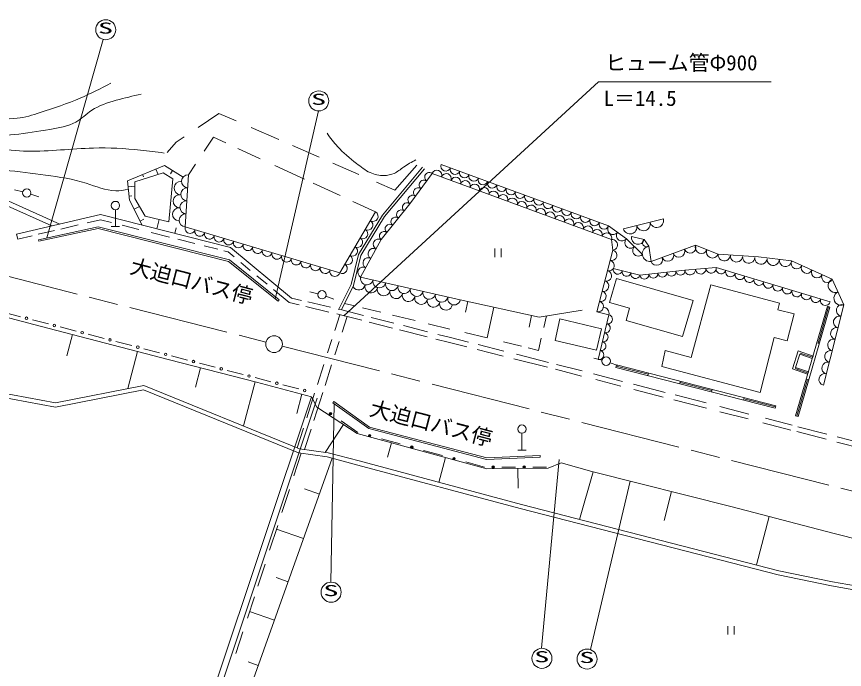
# Model space of a CAD drawing. Units: millimetres, scale not verified. Extents: x 40000 to 680000, y 20000 to 380000.
# Drawn here: x 334062 to 433152, y 259908 to 338086 of the extents above; entities that cross this region are included whole.
import ezdxf
from ezdxf.enums import TextEntityAlignment as Align

# ---------------------------------------------------------------- set-up
doc = ezdxf.new("R2010")
doc.units = ezdxf.units.MM
doc.header["$LTSCALE"] = 1000
doc.linetypes.add('CHAIN', pattern=[18.5, 12, -1.5, 3.5, -1.5])
for name, color, linetype, lineweight in [('M-BGD', 7, 'Continuous', 13), ('M-BMK', 2, 'CHAIN', 13), ('M-BMK-SRVR', 3, 'Continuous', 13), ('M-STR-HTXT', 7, 'Continuous', 13), ('M-STR-STR3', 7, 'Continuous', 13), ('M-STR-STRC', 7, 'Continuous', 13), ('M-TTL-TXT', 7, 'Continuous', 13)]:
    doc.layers.add(name, color=color, linetype=linetype, lineweight=lineweight)
doc.styles.add('ＭＳ ゴシック', font='')
doc.styles.get('ＭＳ ゴシック').set_extended_font_data('MS Gothic')

msp = doc.modelspace()

# ---------------------------------------------------------------- linework, layer by layer
at = {"layer": 'M-BGD'}
for p, q in [((358289, 326486), (355779, 324806)), ((360362, 325580), (358289, 326486)), ((365467, 323349), (362129, 324808)), ((353171, 323061), (352093, 321791)), ((354115, 323693), (353171, 323061)), ((356515, 321967), (357631, 323650)), ((357631, 323650), (359094, 322974)), ((360551, 322301), (363215, 321069)), ((370264, 321253), (367098, 322636)), ((351749, 320240), (347340, 318409)), ((354003, 318871), (351749, 320240)), ((354642, 319140), (355482, 320407)), ((364959, 320263), (368523, 318616)), ((375012, 319179), (371918, 320531)), ((381954, 320290), (379337, 317289)), ((404931, 313013), (384882, 320389)), ((351607, 319354), (348207, 318282)), ((349253, 318891), (349143, 319157)), ((350993, 319160), (350721, 319813)), ((352782, 318673), (351607, 319354)), ((352481, 319261), (352718, 319651)), ((354262, 312890), (354642, 319140)), ((377851, 314306), (382645, 320045)), ((378096, 314131), (382875, 319852)), ((381137, 315668), (383805, 319299)), ((383805, 319299), (405255, 311371)), ((347340, 318409), (347587, 316110)), ((348207, 318282), (348207, 316283)), ((352287, 313501), (352782, 318673)), ((369564, 318135), (372791, 316643)), ((379337, 317289), (377138, 318250)), ((334803, 317078), (333833, 317328)), ((348207, 317762), (347419, 317677)), ((332780, 316156), (339258, 313238)), ((335763, 316808), (336713, 316518)), ((347860, 316615), (347537, 316580)), ((347587, 316110), (349102, 313115)), ((348207, 316283), (349464, 314181)), ((332582, 315587), (338297, 313013)), ((348775, 315333), (348142, 315013)), ((374294, 315949), (377031, 314684)), ((377692, 311371), (381137, 315668)), ((344110, 314376), (334067, 312020)), ((359670, 310444), (344110, 314376)), ((345891, 314960), (345891, 312960)), ((349464, 314181), (352287, 313501)), ((377031, 314684), (372738, 307402)), ((374994, 309609), (377851, 314306)), ((375274, 309493), (378096, 314131)), ((341446, 313135), (339346, 312642)), ((344105, 313759), (342522, 313388)), ((345417, 313427), (344105, 313759)), ((349289, 313811), (348860, 313594)), ((351111, 313784), (350832, 312678)), ((406707, 312679), (411482, 313848)), ((338583, 312463), (336650, 312010)), ((336671, 311368), (343814, 312902)), ((336713, 311172), (343810, 312697)), ((343810, 312697), (359444, 308774)), ((343814, 312902), (359535, 308957)), ((345391, 312960), (346391, 312960)), ((348682, 312602), (346688, 313106)), ((352365, 311671), (350189, 312221)), ((353169, 312770), (353007, 312128)), ((372738, 307402), (354262, 312890)), ((407059, 311478), (404931, 313013)), ((334067, 312020), (334204, 311436)), ((335915, 311837), (334204, 311436)), ((336671, 311368), (336713, 311172)), ((355393, 310906), (353372, 311417)), ((375247, 306888), (377692, 311371)), ((405255, 311371), (405440, 310111)), ((408963, 309599), (407059, 311478)), ((409196, 311409), (407672, 311765)), ((409755, 310596), (409196, 311409)), ((358136, 310213), (356516, 310622)), ((366957, 304383), (359670, 310444)), ((391311, 309293), (391311, 310293)), ((392061, 310293), (392061, 309293)), ((410009, 308768), (409755, 310596)), ((415343, 310698), (410009, 308768)), ((418035, 309631), (415343, 310698)), ((359391, 309896), (358888, 310023)), ((360103, 309304), (359391, 309896)), ((374122, 306001), (374994, 309609)), ((374406, 305898), (375274, 309493)), ((405440, 310111), (403514, 302739)), ((422861, 309326), (418035, 309631)), ((426824, 308818), (422861, 309326)), ((359444, 308774), (365381, 304024)), ((359535, 308957), (365506, 304180)), ((362042, 307691), (360915, 308628)), ((431701, 306634), (426824, 308818)), ((405489, 307919), (408667, 307124)), ((408667, 307124), (414068, 307720)), ((414068, 307720), (417811, 308039)), ((417811, 308039), (431433, 303917)), ((364039, 306029), (362833, 307032)), ((387176, 304146), (375247, 306888)), ((405034, 303844), (405874, 306703)), ((405874, 306703), (415041, 304096)), ((433072, 303586), (431701, 306634)), ((366681, 303831), (364815, 305384)), ((372641, 303032), (374122, 306001)), ((372941, 302961), (374406, 305898)), ((417143, 305947), (414789, 297243)), ((425384, 303760), (417143, 305947)), ((336903, 301003), (321636, 305021)), ((368183, 304091), (366957, 304383)), ((370133, 304888), (369163, 305128)), ((371093, 304588), (372023, 304238)), ((365506, 304180), (365381, 304024)), ((367871, 303548), (366681, 303831)), ((371440, 302700), (368694, 303353)), ((371636, 303270), (368927, 303914)), ((374554, 303432), (373329, 303740)), ((396623, 302109), (387176, 304146)), ((387810, 302696), (388081, 303951)), ((390372, 299597), (391168, 303285)), ((407430, 303171), (405034, 303844)), ((415041, 304096), (413779, 299766)), ((425174, 302961), (425384, 303760)), ((427309, 290285), (431116, 303388)), ((427597, 290201), (431404, 303305)), ((429991, 298979), (431260, 303346)), ((430634, 293934), (433072, 303586)), ((431116, 303388), (431404, 303305)), ((332637, 302642), (334540, 302148)), ((372755, 302389), (372147, 300492)), ((372837, 302368), (372410, 302470)), ((372981, 302951), (372569, 303048)), ((375386, 301721), (372837, 302368)), ((375603, 302285), (372981, 302951)), ((375625, 303162), (375474, 303200)), ((377643, 302674), (375625, 303162)), ((381786, 301673), (379043, 302336)), ((395398, 300885), (395705, 302307)), ((401772, 302924), (396623, 302109)), ((397486, 302245), (397157, 300847)), ((403514, 302739), (404958, 302368)), ((404958, 302368), (403662, 297034)), ((407010, 301700), (407430, 303171)), ((427150, 302499), (425174, 302961)), ((426310, 299261), (427150, 302499)), ((335967, 301777), (337869, 301283)), ((373629, 302167), (373026, 300285)), ((379055, 300790), (376275, 301496)), ((379233, 301364), (376517, 302053)), ((385930, 300671), (383314, 301303)), ((398541, 299278), (399076, 301880)), ((399076, 301880), (404077, 300699)), ((413779, 299766), (407010, 301700)), ((352372, 296986), (336903, 301003)), ((339296, 300913), (341199, 300418)), ((383225, 299732), (379887, 300579)), ((383233, 300349), (380376, 301074)), ((404077, 300699), (403468, 298134)), ((340091, 297457), (340752, 300004)), ((342626, 300048), (344528, 299553)), ((371798, 299404), (371284, 297803)), ((385869, 299061), (384249, 299472)), ((386016, 299642), (384483, 300032)), ((388143, 299104), (386016, 299642)), ((390377, 299596), (387714, 300240)), ((396859, 299575), (396515, 298113)), ((403468, 298134), (398541, 299278)), ((423072, 293080), (424754, 299639)), ((424754, 299639), (426310, 299261)), ((345955, 299183), (347858, 298689)), ((349285, 298318), (351187, 297824)), ((372671, 299180), (372163, 297597)), ((387973, 298528), (385869, 299061)), ((392392, 298030), (389312, 298809)), ((394485, 298603), (392359, 299117)), ((396515, 298113), (395289, 298409)), ((429847, 299021), (430135, 298937)), ((347376, 293529), (348533, 297983)), ((352614, 297453), (354517, 296959)), ((392312, 297431), (389208, 298216)), ((397730, 296680), (393884, 297652)), ((411677, 298084), (411299, 296192)), ((414789, 297243), (411677, 298084)), ((427608, 298041), (426935, 295892)), ((427802, 297657), (427308, 296080)), ((429391, 297429), (427608, 298041)), ((429294, 297145), (427802, 297657)), ((429343, 297287), (427850, 297799)), ((429294, 297145), (429391, 297429)), ((362784, 294307), (352372, 296986)), ((355944, 296588), (357846, 296094)), ((370836, 296405), (370073, 294028)), ((371774, 296384), (370981, 293913)), ((397609, 296091), (393586, 297109)), ((401760, 295646), (398706, 296433)), ((404142, 296942), (403172, 297182)), ((405102, 296642), (406032, 296292)), ((405803, 296083), (405878, 296373)), ((424950, 291481), (405878, 296373)), ((355487, 293712), (356083, 296031)), ((359273, 295723), (361176, 295229)), ((401694, 295043), (398557, 295852)), ((406586, 294401), (403111, 295297)), ((424876, 291190), (405803, 296083)), ((409655, 295249), (405841, 296228)), ((409618, 295104), (409692, 295395)), ((411299, 296192), (423072, 293080)), ((426935, 295892), (428745, 295259)), ((427259, 295938), (428795, 295401)), ((427308, 296080), (428844, 295543)), ((428844, 295543), (428745, 295259)), ((361215, 289062), (362619, 294351)), ((362603, 294858), (364505, 294364)), ((369347, 292566), (362784, 294307)), ((406400, 293829), (403385, 294607)), ((413432, 294126), (413507, 294416)), ((427453, 290243), (428722, 294611)), ((428578, 294653), (428866, 294569)), ((338723, 291820), (328875, 293646)), ((349287, 293907), (338723, 291820)), ((349238, 293387), (338726, 291311)), ((367806, 285846), (349238, 293387)), ((367937, 286332), (349287, 293907)), ((365932, 293993), (367835, 293499)), ((411696, 293084), (407917, 294058)), ((411440, 292530), (407963, 293427)), ((417284, 293292), (413470, 294271)), ((417247, 293147), (417321, 293438)), ((338726, 291311), (328754, 293160)), ((369347, 292566), (355338, 250581)), ((370034, 292394), (356023, 250405)), ((367596, 290550), (368211, 292868)), ((369739, 292987), (368787, 290020)), ((369983, 291327), (369347, 292566)), ((370713, 293076), (369641, 289734)), ((416604, 291816), (412877, 292779)), ((421061, 292169), (421136, 292459)), ((374838, 288180), (369983, 291327)), ((372045, 292002), (371933, 291837)), ((376210, 288750), (371933, 291837)), ((376297, 288934), (372050, 291999)), ((416629, 291190), (412727, 292198)), ((421722, 290494), (418225, 291397)), ((424913, 291335), (421098, 292314)), ((424876, 291190), (424950, 291481)), ((421618, 289901), (418251, 290771)), ((426746, 288576), (423381, 289445)), ((426882, 289160), (423697, 289983)), ((427309, 290285), (427597, 290201)), ((368398, 288807), (367643, 286452)), ((369307, 288693), (368523, 286250)), ((371015, 285900), (373187, 289250)), ((390310, 285033), (376210, 288750)), ((390331, 285234), (376297, 288934)), ((430977, 287472), (427440, 288396)), ((431051, 288073), (427591, 288977)), ((381567, 286305), (374838, 288180)), ((394553, 288182), (394553, 286182)), ((435673, 286866), (432299, 287747)), ((378469, 285335), (378943, 287036)), ((435537, 286281), (432255, 287138)), ((368135, 285799), (367257, 283107)), ((371252, 285362), (367806, 285846)), ((371351, 285853), (367937, 286332)), ((375055, 284871), (371351, 285853)), ((390339, 283928), (381567, 286305)), ((396724, 285540), (390331, 285234)), ((394053, 286182), (395053, 286182)), ((396726, 285540), (396733, 285341)), ((371856, 285202), (360355, 253008)), ((374926, 284388), (371252, 285362)), ((394480, 279655), (375055, 284871)), ((384585, 282312), (385387, 285270)), ((396733, 285341), (390310, 285033)), ((399245, 284665), (397705, 284028)), ((402928, 283627), (399245, 284665)), ((394352, 279172), (374926, 284388)), ((397705, 284028), (390339, 283928)), ((394110, 281595), (394077, 283979)), ((401454, 277861), (403067, 283587)), ((419699, 279375), (402928, 283627)), ((366722, 281467), (365826, 278717)), ((368542, 281545), (370322, 280909)), ((411564, 277741), (412444, 281214)), ((425317, 271719), (394480, 279655)), ((425204, 271232), (394352, 279172)), ((431750, 276236), (419699, 279375)), ((422610, 272416), (424123, 278223)), ((365316, 277151), (364356, 274206)), ((365177, 276725), (368415, 275568)), ((447234, 272272), (431750, 276236)), ((363805, 272517), (362949, 269890)), ((431715, 270398), (425317, 271719)), ((365137, 270932), (366575, 270418)), ((431621, 269907), (425204, 271232)), ((439178, 268584), (431621, 269907)), ((439262, 269077), (431715, 270398)), ((362535, 268622), (361702, 266066)), ((361962, 266862), (364926, 265803)), ((419214, 264107), (419214, 265107)), ((419964, 265107), (419964, 264107)), ((361162, 264410), (360318, 261820)), ((361788, 260829), (362995, 260398))]:
    msp.add_line(p, q, dxfattribs=at)
for centre, radius in [((335287, 316960), 500), ((345891, 315460), 500), ((370624, 304768), 500), ((335253, 301963), 150), ((338583, 301098), 150), ((341912, 300233), 150), ((345242, 299368), 150), ((348571, 298503), 150), ((351901, 297638), 150), ((404633, 296821), 500), ((355230, 296773), 150), ((358560, 295909), 150), ((361889, 295044), 150), ((365219, 294179), 150), ((368548, 293314), 150), ((394553, 288682), 500)]:
    msp.add_circle(centre, radius, dxfattribs=at)
for centre, radius, start, end in [((385439, 320184), 593, 159.80137, 339.80137), ((354595, 318359), 783, 86.51673, 266.51673), ((383471, 318845), 563, 53.6955, 233.6955), ((384369, 319090), 602, 339.71555, 159.71555), ((385498, 318673), 602, 339.71555, 159.71555), ((386553, 319774), 593, 159.80137, 339.80137), ((387667, 319364), 593, 159.80137, 339.80137), ((388780, 318955), 593, 159.80137, 339.80137), ((353696, 317538), 783, 86.51673, 266.51673), ((382804, 317937), 563, 53.6955, 233.6955), ((386627, 318255), 602, 339.71555, 159.71555), ((387756, 317838), 602, 339.71555, 159.71555), ((389894, 318545), 593, 159.80137, 339.80137), ((391008, 318135), 593, 159.80137, 339.80137), ((354500, 316796), 783, 86.51673, 266.51673), ((382138, 317029), 563, 53.6955, 233.6955), ((388885, 317421), 602, 339.71555, 159.71555), ((390014, 317004), 602, 339.71555, 159.71555), ((391143, 316586), 602, 339.71555, 159.71555), ((392122, 317725), 593, 159.80137, 339.80137), ((393236, 317315), 593, 159.80137, 339.80137), ((394349, 316906), 593, 159.80137, 339.80137), ((353601, 315976), 783, 86.51673, 266.51673), ((381471, 316122), 563, 53.6955, 233.6955), ((392272, 316169), 602, 339.71555, 159.71555), ((393401, 315752), 602, 339.71555, 159.71555), ((395463, 316496), 593, 159.80137, 339.80137), ((396577, 316086), 593, 159.80137, 339.80137), ((353506, 314413), 783, 86.51673, 266.51673), ((354404, 315234), 783, 86.51673, 266.51673), ((380793, 315238), 551, 51.28001, 231.28001), ((394530, 315335), 602, 339.71555, 159.71555), ((395659, 314917), 602, 339.71555, 159.71555), ((397691, 315676), 593, 159.80137, 339.80137), ((398805, 315267), 593, 159.80137, 339.80137), ((354309, 313672), 783, 86.51673, 266.51673), ((376725, 314164), 604, 239.47843, 59.47843), ((380104, 314379), 551, 51.28001, 231.28001), ((396788, 314500), 602, 339.71555, 159.71555), ((397917, 314083), 602, 339.71555, 159.71555), ((399046, 313666), 602, 339.71555, 159.71555), ((399919, 314857), 593, 159.80137, 339.80137), ((401032, 314447), 593, 159.80137, 339.80137), ((402146, 314037), 593, 159.80137, 339.80137), ((376111, 313123), 604, 239.47843, 59.47843), ((378726, 312660), 551, 51.28001, 231.28001), ((379415, 313519), 551, 51.28001, 231.28001), ((400175, 313248), 602, 339.71555, 159.71555), ((401303, 312831), 602, 339.71555, 159.71555), ((403260, 313628), 593, 159.80137, 339.80137), ((404374, 313218), 593, 159.80137, 339.80137), ((409095, 313263), 819, 193.74905, 13.74905), ((410686, 313653), 819, 193.74905, 13.74905), ((354839, 312719), 602, 163.45548, 343.45548), ((355994, 312376), 602, 163.45548, 343.45548), ((357149, 312033), 602, 163.45548, 343.45548), ((375498, 312083), 604, 239.47843, 59.47843), ((378037, 311800), 551, 51.28001, 231.28001), ((402432, 312414), 602, 339.71555, 159.71555), ((403561, 311996), 602, 339.71555, 159.71555), ((404690, 311579), 602, 339.71555, 159.71555), ((405463, 312629), 656, 144.21103, 324.21103), ((406527, 311862), 656, 144.21103, 324.21103), ((407503, 312874), 819, 193.74905, 13.74905), ((358304, 311690), 602, 163.45548, 343.45548), ((359458, 311347), 602, 163.45548, 343.45548), ((360613, 311004), 602, 163.45548, 343.45548), ((374885, 311043), 604, 239.47843, 59.47843), ((377386, 310810), 638, 61.38954, 241.38954), ((405347, 310741), 637, 278.36589, 98.36589), ((407535, 311009), 669, 135.36575, 315.36575), ((408434, 311587), 782, 166.86598, 346.86598), ((409476, 311003), 493, 124.50852, 304.50852), ((361768, 310661), 602, 163.45548, 343.45548), ((362923, 310318), 602, 163.45548, 343.45548), ((374272, 310002), 604, 239.47843, 59.47843), ((376775, 309690), 638, 61.38954, 241.38954), ((408487, 310069), 669, 135.36575, 315.36575), ((409882, 309682), 923, 97.90716, 277.90716), ((413343, 309974), 709, 199.89543, 19.89543), ((414676, 310457), 709, 199.89543, 19.89543), ((416016, 310431), 724, 158.38522, 338.38522), ((417362, 309898), 724, 158.38522, 338.38522), ((364077, 309975), 602, 163.45548, 343.45548), ((365232, 309631), 602, 163.45548, 343.45548), ((366387, 309288), 602, 163.45548, 343.45548), ((373658, 308962), 604, 239.47843, 59.47843), ((376164, 308569), 638, 61.38954, 241.38954), ((405279, 309497), 635, 255.35569, 75.35569), ((410676, 309009), 709, 199.89543, 19.89543), ((412009, 309492), 709, 199.89543, 19.89543), ((418768, 309564), 736, 174.716, 354.716), ((420233, 309428), 736, 174.716, 354.716), ((421697, 309293), 736, 174.716, 354.716), ((423162, 309157), 736, 174.716, 354.716), ((367542, 308945), 602, 163.45548, 343.45548), ((368697, 308602), 602, 163.45548, 343.45548), ((369851, 308259), 602, 163.45548, 343.45548), ((373045, 307922), 604, 239.47843, 59.47843), ((404958, 308268), 635, 255.35569, 75.35569), ((424627, 309022), 736, 174.716, 354.716), ((426091, 308886), 736, 174.716, 354.716), ((427433, 308545), 668, 155.8716, 335.8716), ((428653, 307999), 668, 155.8716, 335.8716), ((371006, 307916), 602, 163.45548, 343.45548), ((372161, 307573), 602, 163.45548, 343.45548), ((375553, 307448), 638, 61.38954, 241.38954), ((404637, 307039), 635, 255.35569, 75.35569), ((406018, 307786), 546, 165.96494, 345.96494), ((407078, 307522), 546, 165.96494, 345.96494), ((408137, 307257), 546, 165.96494, 345.96494), ((409207, 307184), 543, 186.29395, 6.29395), ((410287, 307303), 543, 186.29395, 6.29395), ((411367, 307422), 543, 186.29395, 6.29395), ((412448, 307541), 543, 186.29395, 6.29395), ((413528, 307660), 543, 186.29395, 6.29395), ((414692, 307773), 626, 184.87013, 4.87013), ((415940, 307879), 626, 184.87013, 4.87013), ((417188, 307986), 626, 184.87013, 4.87013), ((418379, 307867), 593, 163.16508, 343.16508), ((419514, 307524), 593, 163.16508, 343.16508), ((420649, 307180), 593, 163.16508, 343.16508), ((429872, 307453), 668, 155.8716, 335.8716), ((375992, 306717), 765, 167.05738, 347.05738), ((377484, 306374), 765, 167.05738, 347.05738), ((378975, 306031), 765, 167.05738, 347.05738), ((404316, 305811), 635, 255.35569, 75.35569), ((421784, 306837), 593, 163.16508, 343.16508), ((422919, 306493), 593, 163.16508, 343.16508), ((424054, 306150), 593, 163.16508, 343.16508), ((431091, 306907), 668, 155.8716, 335.8716), ((432044, 305872), 836, 114.22775, 294.22775), ((375024, 306101), 765, 210.05015, 347.05738), ((376516, 305758), 765, 167.05738, 347.05738), ((378007, 305415), 765, 167.05738, 347.05738), ((379498, 305073), 765, 167.05738, 347.05738), ((380466, 305689), 765, 167.05738, 347.05738), ((381957, 305346), 765, 167.05738, 347.05738), ((425190, 305806), 593, 163.16508, 343.16508), ((426325, 305463), 593, 163.16508, 343.16508), ((427460, 305120), 593, 163.16508, 343.16508), ((380989, 304730), 765, 167.05738, 347.05738), ((382480, 304387), 765, 167.05738, 347.05738), ((383448, 305003), 765, 167.05738, 347.05738), ((383971, 304044), 765, 167.05738, 347.05738), ((384939, 304661), 765, 167.05738, 347.05738), ((386430, 304318), 765, 167.05738, 347.05738), ((403995, 304582), 635, 255.35569, 75.35569), ((428595, 304776), 593, 163.16508, 343.16508), ((429730, 304433), 593, 163.16508, 343.16508), ((430865, 304089), 593, 163.16508, 343.16508), ((432729, 304348), 836, 114.22775, 294.22775), ((385462, 303702), 765, 167.05738, 347.05738), ((403674, 303353), 635, 255.35569, 75.35569), ((404236, 302553), 746, 345.61861, 84.57303), ((432898, 302897), 711, 75.82194, 255.82194), ((404829, 301835), 549, 256.33885, 76.33885), ((432550, 301518), 711, 75.82194, 255.82194), ((404569, 300768), 549, 256.33885, 76.33885), ((432201, 300139), 711, 75.82194, 255.82194), ((404310, 299701), 549, 256.33885, 76.33885), ((431853, 298760), 711, 75.82194, 255.82194), ((404051, 298634), 549, 256.33885, 76.33885), ((403791, 297567), 549, 256.33885, 76.33885), ((431505, 297381), 711, 75.82194, 255.82194), ((431156, 296002), 711, 75.82194, 255.82194), ((430808, 294623), 711, 75.82194, 255.82194)]:
    msp.add_arc(centre, radius, start, end, dxfattribs=at)
for points, knots in [([(348979, 328806), (347985, 328571), (346992, 328336), (345996, 328060), (344967, 327775), (343935, 327446), (343054, 326859), (342397, 326420), (341824, 325838), (341149, 325450), (340230, 324922), (339122, 324755), (338041, 324580), (336611, 324348), (335227, 324102), (333816, 323959), (332501, 323825), (331164, 323780), (329838, 323876), (328688, 323959), (327546, 324149), (326441, 324497), (325469, 324804), (324526, 325234), (323541, 325409), (322413, 325609), (321231, 325476), (320061, 325326), (319392, 325240), (318727, 325149), (318072, 325243), (317103, 325383), (316157, 325930), (315504, 326693), (314697, 327636), (314338, 328907), (313349, 329634), (312828, 330018), (312132, 330251), (311817, 330795), (311598, 331171), (311561, 331697), (311692, 332120), (311946, 332940), (312829, 333372), (313598, 333860), (314608, 334502), (315419, 335240), (316374, 335807), (317114, 336248), (317941, 336585), (318735, 336968), (319457, 337315), (320153, 337701), (320848, 338086)], [0, 0, 0, 0, 1, 1, 1, 2, 2, 2, 3, 3, 3, 4, 4, 4, 5, 5, 5, 6, 6, 6, 7, 7, 7, 8, 8, 8, 9, 9, 9, 10, 10, 10, 11, 11, 11, 12, 12, 12, 13, 13, 13, 14, 14, 14, 15, 15, 15, 16, 16, 16, 17, 17, 17, 18, 18, 18, 18]), ([(315669, 337796), (314818, 337182), (313967, 336567), (313101, 336056), (312081, 335455), (311040, 334996), (309869, 334357), (308864, 333809), (307764, 333128), (307674, 332120), (307635, 331690), (307781, 331201), (308046, 330836), (308475, 330249), (309216, 329986), (309745, 329510), (310534, 328800), (310849, 327615), (311568, 326859), (312190, 326204), (313116, 325872), (313971, 325450), (315262, 324813), (316394, 323971), (317700, 323503), (318398, 323252), (319146, 323108), (319895, 323006), (322448, 322656), (325008, 322786), (327560, 322633), (330173, 322476), (332779, 322021), (335390, 321970), (338009, 321919), (340633, 322275), (343262, 322343), (345143, 322391), (347026, 322293), (348896, 322094), (349843, 321994), (350787, 321868), (351731, 321742)], [0, 0, 0, 0, 1, 1, 1, 2, 2, 2, 3, 3, 3, 4, 4, 4, 5, 5, 5, 6, 6, 6, 7, 7, 7, 8, 8, 8, 9, 9, 9, 10, 10, 10, 11, 11, 11, 12, 12, 12, 13, 13, 13, 14, 14, 14, 14]), ([(345357, 330096), (344143, 329481), (342928, 328865), (341683, 328327), (340125, 327655), (338519, 327105), (336889, 326584), (335981, 326294), (335066, 326013), (334130, 325906), (332898, 325766), (331631, 325927), (330401, 326197), (328831, 326542), (327321, 327066), (325850, 327649), (324760, 328082), (323691, 328547), (322558, 328957), (321449, 329357), (320279, 329704), (319411, 330409), (319023, 330724), (318695, 331111), (318443, 331620), (318171, 332165), (317987, 332851), (318200, 333266), (318476, 333802), (319416, 333888), (320186, 334089), (320860, 334265), (321405, 334531), (321880, 334912), (322364, 335300), (322776, 335808), (323187, 336316)], [0, 0, 0, 0, 1, 1, 1, 2, 2, 2, 3, 3, 3, 4, 4, 4, 5, 5, 5, 6, 6, 6, 7, 7, 7, 8, 8, 8, 9, 9, 9, 10, 10, 10, 11, 11, 11, 12, 12, 12, 12]), ([(381845, 320931), (381349, 320656), (380853, 320380), (380387, 320053), (380013, 319790), (379657, 319494), (379246, 319305), (378877, 319135), (378463, 319052), (378050, 319043), (377476, 319031), (376902, 319163), (376386, 319398), (375785, 319672), (375261, 320086), (374741, 320501), (373944, 321137), (373155, 321775), (372479, 322520), (372028, 323018), (371627, 323564), (371226, 324109)], [0, 0, 0, 0, 1, 1, 1, 2, 2, 2, 3, 3, 3, 4, 4, 4, 5, 5, 5, 6, 6, 6, 7, 7, 7, 7]), ([(322242, 320500), (323941, 320339), (325640, 320178), (327342, 320055), (329105, 319928), (330870, 319842), (332630, 319681), (334274, 319531), (335912, 319316), (337545, 319094), (339179, 318871), (340808, 318640), (342406, 318132), (343579, 317759), (344735, 317236), (345931, 317224), (346425, 317219), (346926, 317302), (347427, 317384)], [0, 0, 0, 0, 1, 1, 1, 2, 2, 2, 3, 3, 3, 4, 4, 4, 5, 5, 5, 6, 6, 6, 6])]:
    msp.add_open_spline(points, degree=3, knots=knots, dxfattribs=at)
at = {"layer": 'M-BMK'}
for p, q in [((311749, 312375), (363893, 299113)), ((365858, 298613), (460798, 274465))]:
    msp.add_line(p, q, dxfattribs=at)
at = {"layer": 'M-BMK-SRVR'}
msp.add_circle((364883, 298858), 1000, dxfattribs=at)
at = {"layer": 'M-STR-STR3'}
for p, q in [((373250, 302263), (403725, 330285)), ((403725, 330285), (424369, 330285))]:
    msp.add_line(p, q, dxfattribs=at)
at = {"layer": 'M-STR-STRC'}
for p, q in [((344425, 335352), (337681, 311574)), ((370214, 326784), (365013, 304232)), ((371693, 270358), (372087, 291725)), ((396911, 262439), (398991, 285054)), ((402743, 262283), (407522, 282462))]:
    msp.add_line(p, q, dxfattribs=at)
for centre in [(344734, 336512), (370231, 327984), (371710, 269158), (396946, 261239), (402342, 261152)]:
    msp.add_circle(centre, 1200, dxfattribs=at)
at = {"layer": 'M-TTL-TXT'}
for p, q in [((374914, 288293), (372901, 289675)), ((379969, 286911), (377722, 287525)), ((385024, 285529), (382777, 286143)), ((390079, 284147), (387833, 284761)), ((393789, 284147), (392140, 284147)), ((397498, 284147), (395850, 284147))]:
    msp.add_line(p, q, dxfattribs=at)
for centre, radius in [((371644, 290539), 150), ((371644, 290539), 100), ((371644, 290539), 50), ((376318, 287909), 150), ((376318, 287909), 100), ((376318, 287909), 50), ((381373, 286527), 150), ((381373, 286527), 100), ((381373, 286527), 50), ((386428, 285145), 150), ((386428, 285145), 100), ((386428, 285145), 50), ((391110, 284147), 150), ((391110, 284147), 100), ((391110, 284147), 50), ((394819, 284147), 150), ((394819, 284147), 100), ((394819, 284147), 50)]:
    msp.add_circle(centre, radius, dxfattribs=at)

# ---------------------------------------------------------------- texts
at = {"layer": 'M-STR-HTXT', "style": 'ＭＳ ゴシック'}
for p in [(347379, 306861), (376059, 289848)]:
    msp.add_text('大迫口バス停', height=1833, rotation=345.497, dxfattribs=at).set_placement(p, align=Align.BOTTOM_LEFT)
at = {"layer": 'M-STR-STR3', "style": 'ＭＳ ゴシック'}
for s, p in [('ヒューム管Φ900', (404500, 331093)), ('L＝14.5', (404327, 326837))]:
    msp.add_text(s, height=1833, dxfattribs=at).set_placement(p, align=Align.BOTTOM_LEFT)
at = {"layer": 'M-STR-STRC', "style": 'ＭＳ ゴシック', "width": 2}
for p in [(343815, 335649), (369312, 327121), (370792, 268295), (396028, 260377), (401423, 260289)]:
    msp.add_text('S', height=1320, dxfattribs=at).set_placement(p, align=Align.BOTTOM_LEFT)

doc.saveas('drawing.dxf')
